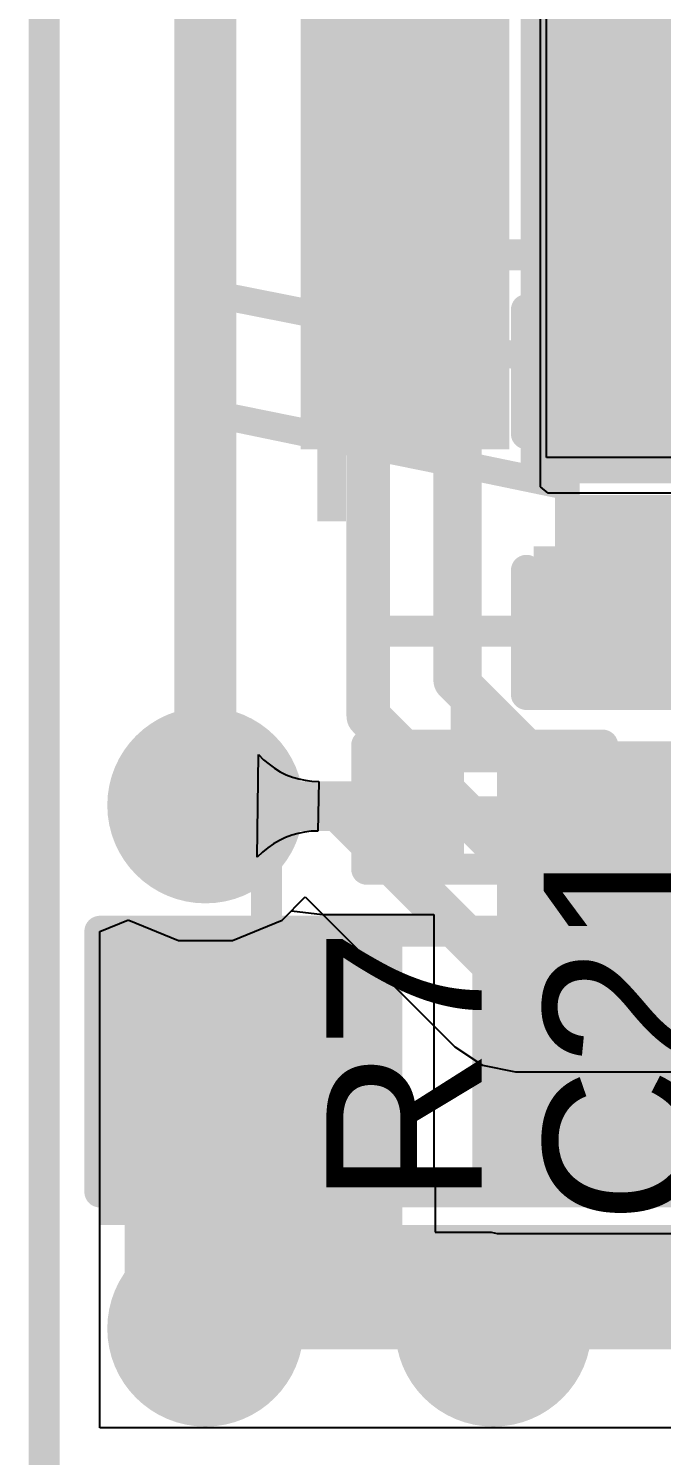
# Model space of a CAD drawing. Header units: millimetres. Extents: x -0.24 to 4.31, y 0 to 2.89.
# Drawn here: x -0.0025 to 0.0995, y 0.2135 to 0.4435 of the extents above; entities that cross this region are included whole.
import ezdxf

# ---------------------------------------------------------------- set-up
doc = ezdxf.new("R2010")
doc.units = ezdxf.units.MM
doc.header["$MEASUREMENT"] = 0
for name, color, linetype in [('BottomLayer', 5, 'Continuous'), ('BottomOverlay', 54, 'Continuous'), ('BottomPaste', 16, 'Continuous'), ('BottomSolder', 6, 'Continuous'), ('Mechanical2', 216, 'Continuous'), ('TopLayer', 1, 'Continuous'), ('TopOverlay', 2, 'Continuous'), ('TopPaste', 8, 'Continuous'), ('TopSolder', 216, 'Continuous'), ('ViaHoleLayer', 16, 'Continuous')]:
    doc.layers.add(name, color=color, linetype=linetype)
doc.styles.add('Arial', font='', dxfattribs={"height": 0.2})
doc.styles.get('Arial').set_extended_font_data('Arial')

# ---------------------------------------------------------------- blocks, each defined once
blk = doc.blocks.new('QFNWB_56__7_7__B_29')
at = {"layer": 'BottomLayer'}
for points in [[(-0.10669, 0.12205), (-0.10669, 0.14764), (-0.09803, 0.14764), (-0.09803, 0.12205)], [(-0.09094, 0.12205), (-0.09094, 0.14764), (-0.08228, 0.14764), (-0.08228, 0.12205)], [(-0.0752, 0.12205), (-0.0752, 0.14764), (-0.06654, 0.14764), (-0.06654, 0.12205)], [(-0.05945, 0.12205), (-0.05945, 0.14764), (-0.05079, 0.14764), (-0.05079, 0.12205)], [(-0.0437, 0.12205), (-0.0437, 0.14764), (-0.03504, 0.14764), (-0.03504, 0.12205)], [(0.1122, 0.1122), (0.1122, -0.1122), (-0.1122, -0.1122), (-0.1122, 0.1122)], [(-0.14764, 0.10669), (-0.12205, 0.10669), (-0.12205, 0.09803), (-0.14764, 0.09803)]]:
    blk.add_hatch(color=5, dxfattribs=at).paths.add_polyline_path(points)
at = {"layer": 'BottomPaste'}
for points in [[(-0.10669, 0.12205), (-0.10669, 0.14764), (-0.09803, 0.14764), (-0.09803, 0.12205)], [(-0.09094, 0.12205), (-0.09094, 0.14764), (-0.08228, 0.14764), (-0.08228, 0.12205)], [(-0.0752, 0.12205), (-0.0752, 0.14764), (-0.06654, 0.14764), (-0.06654, 0.12205)], [(-0.05945, 0.12205), (-0.05945, 0.14764), (-0.05079, 0.14764), (-0.05079, 0.12205)], [(-0.0437, 0.12205), (-0.0437, 0.14764), (-0.03504, 0.14764), (-0.03504, 0.12205)], [(0.1122, 0.1122), (0.1122, -0.1122), (-0.1122, -0.1122), (-0.1122, 0.1122)], [(-0.14764, 0.10669), (-0.12205, 0.10669), (-0.12205, 0.09803), (-0.14764, 0.09803)]]:
    blk.add_hatch(color=16, dxfattribs=at).paths.add_polyline_path(points)
at = {"layer": 'BottomSolder'}
for points in [[(-0.11069, 0.11805), (-0.11069, 0.15164), (-0.09403, 0.15164), (-0.09403, 0.11805)], [(-0.09494, 0.11805), (-0.09494, 0.15164), (-0.07828, 0.15164), (-0.07828, 0.11805)], [(-0.0792, 0.11805), (-0.0792, 0.15164), (-0.06254, 0.15164), (-0.06254, 0.11805)], [(-0.06345, 0.11805), (-0.06345, 0.15164), (-0.04679, 0.15164), (-0.04679, 0.11805)], [(-0.0477, 0.11805), (-0.0477, 0.15164), (-0.03104, 0.15164), (-0.03104, 0.11805)], [(0.1162, 0.1162), (0.1162, -0.1162), (-0.1162, -0.1162), (-0.1162, 0.1162)], [(-0.15164, 0.11069), (-0.11805, 0.11069), (-0.11805, 0.09403), (-0.15164, 0.09403)], [(-0.15164, 0.09494), (-0.11805, 0.09494), (-0.11805, 0.07828), (-0.15164, 0.07828)]]:
    blk.add_hatch(color=6, dxfattribs=at).paths.add_polyline_path(points)
at = {"layer": 'BottomOverlay', "const_width": 0.005}
for points in [[(-0.14, 0.14), (-0.115, 0.14)], [(-0.14, 0.14), (-0.14, 0.116)]]:
    blk.add_lwpolyline(points, dxfattribs=at)
at = {"layer": 'BottomOverlay', "const_width": 0.0025}
for points in [[(-0.14125, 0.14, 1), (-0.13875, 0.14, 1)], [(-0.14125, 0.14, 1), (-0.13875, 0.14, 1)], [(-0.11625, 0.14, 1), (-0.11375, 0.14, 1)], [(-0.14125, 0.116, 1), (-0.13875, 0.116, 1)]]:
    blk.add_lwpolyline(points, format="xyb", close=True, dxfattribs=at)
blk = doc.blocks.new('R___0603_B_45')
at = {"layer": 'BottomLayer'}
for points in [[(-0.045, -0.0175), (-0.045, 0.0175), (-0.015, 0.0175), (-0.015, -0.0175)], [(0.015, -0.0175), (0.015, 0.0175), (0.045, 0.0175), (0.045, -0.0175)]]:
    blk.add_hatch(color=5, dxfattribs=at).paths.add_polyline_path(points)
at = {"layer": 'BottomPaste'}
for points in [[(-0.045, -0.0175), (-0.045, 0.0175), (-0.015, 0.0175), (-0.015, -0.0175)], [(0.015, -0.0175), (0.015, 0.0175), (0.045, 0.0175), (0.045, -0.0175)]]:
    blk.add_hatch(color=16, dxfattribs=at).paths.add_polyline_path(points)
at = {"layer": 'BottomSolder'}
for points in [[(-0.049, -0.0215), (-0.049, 0.0215), (-0.011, 0.0215), (-0.011, -0.0215)], [(0.011, -0.0215), (0.011, 0.0215), (0.049, 0.0215), (0.049, -0.0215)]]:
    blk.add_hatch(color=6, dxfattribs=at).paths.add_polyline_path(points)
at = {"layer": 'BottomOverlay', "const_width": 0.005}
for points in [[(-0.049, -0.021), (-0.049, 0.021)], [(-0.049, 0.021), (0.049, 0.021)], [(0.049, -0.021), (0.049, 0.021)], [(-0.049, -0.021), (0.049, -0.021)]]:
    blk.add_lwpolyline(points, dxfattribs=at)
at = {"layer": 'BottomOverlay', "const_width": 0.0025}
for points in [[(-0.05025, 0.021, 1), (-0.04775, 0.021, 1)], [(-0.05025, 0.021, 1), (-0.04775, 0.021, 1)], [(0.04775, 0.021, 1), (0.05025, 0.021, 1)], [(0.04775, 0.021, 1), (0.05025, 0.021, 1)], [(-0.05025, -0.021, 1), (-0.04775, -0.021, 1)], [(-0.05025, -0.021, 1), (-0.04775, -0.021, 1)], [(0.04775, -0.021, 1), (0.05025, -0.021, 1)], [(0.04775, -0.021, 1), (0.05025, -0.021, 1)]]:
    blk.add_lwpolyline(points, format="xyb", close=True, dxfattribs=at)
blk = doc.blocks.new('R___0201_B_46')
at = {"layer": 'BottomLayer'}
for points in [[(-0.01614, 0.00728), (-0.00551, 0.00728), (-0.00551, -0.00728), (-0.01614, -0.00728)], [(0.00551, 0.00728), (0.01614, 0.00728), (0.01614, -0.00728), (0.00551, -0.00728)]]:
    blk.add_hatch(color=5, dxfattribs=at).paths.add_polyline_path(points)
at = {"layer": 'BottomPaste'}
for points in [[(-0.01614, 0.00728), (-0.00551, 0.00728), (-0.00551, -0.00728), (-0.01614, -0.00728)], [(0.00551, 0.00728), (0.01614, 0.00728), (0.01614, -0.00728), (0.00551, -0.00728)]]:
    blk.add_hatch(color=16, dxfattribs=at).paths.add_polyline_path(points)
at = {"layer": 'BottomSolder'}
for points in [[(-0.01831, 0.00945), (-0.00335, 0.00945), (-0.00335, -0.00945), (-0.01831, -0.00945)], [(0.00335, 0.00945), (0.01831, 0.00945), (0.01831, -0.00945), (0.00335, -0.00945)]]:
    blk.add_hatch(color=6, dxfattribs=at).paths.add_polyline_path(points)
at = {"layer": 'BottomOverlay', "const_width": 0.005}
for points in [[(-0.019, -0.01), (-0.019, 0.01)], [(-0.019, 0.01), (0.019, 0.01)], [(0.019, -0.01), (0.019, 0.01)], [(-0.019, -0.01), (0.019, -0.01)]]:
    blk.add_lwpolyline(points, dxfattribs=at)
at = {"layer": 'BottomOverlay', "const_width": 0.0025}
for points in [[(-0.02025, 0.01, 1), (-0.01775, 0.01, 1)], [(-0.02025, 0.01, 1), (-0.01775, 0.01, 1)], [(0.01775, 0.01, 1), (0.02025, 0.01, 1)], [(0.01775, 0.01, 1), (0.02025, 0.01, 1)], [(-0.02025, -0.01, 1), (-0.01775, -0.01, 1)], [(-0.02025, -0.01, 1), (-0.01775, -0.01, 1)], [(0.01775, -0.01, 1), (0.02025, -0.01, 1)], [(0.01775, -0.01, 1), (0.02025, -0.01, 1)]]:
    blk.add_lwpolyline(points, format="xyb", close=True, dxfattribs=at)
blk = doc.blocks.new('C___0402_69')
at = {"layer": 'TopLayer'}
for points in [[(-0.0275, -0.0125), (-0.0275, 0.0125), (-0.0095, 0.0125), (-0.0095, -0.0125)], [(0.0095, -0.0125), (0.0095, 0.0125), (0.0275, 0.0125), (0.0275, -0.0125)]]:
    blk.add_hatch(color=1, dxfattribs=at).paths.add_polyline_path(points)
at = {"layer": 'TopPaste'}
for points in [[(-0.0275, -0.0125), (-0.0275, 0.0125), (-0.0095, 0.0125), (-0.0095, -0.0125)], [(0.0095, -0.0125), (0.0095, 0.0125), (0.0275, 0.0125), (0.0275, -0.0125)]]:
    blk.add_hatch(color=8, dxfattribs=at).paths.add_polyline_path(points)
at = {"layer": 'TopSolder'}
for points in [[(-0.02986, -0.01486), (-0.02986, 0.01486), (-0.00714, 0.01486), (-0.00714, -0.01486)], [(0.00714, -0.01486), (0.00714, 0.01486), (0.02986, 0.01486), (0.02986, -0.01486)]]:
    blk.add_hatch(color=216, dxfattribs=at).paths.add_polyline_path(points)
at = {"layer": 'TopOverlay', "const_width": 0.005}
for points in [[(-0.011, 0.016), (-0.031, 0.016)], [(-0.031, -0.016), (-0.031, 0.016)], [(0.031, 0.016), (0.011, 0.016)], [(0.031, -0.016), (0.031, 0.016)], [(-0.011, -0.016), (-0.031, -0.016)], [(0.031, -0.016), (0.011, -0.016)]]:
    blk.add_lwpolyline(points, dxfattribs=at)
at = {"layer": 'TopOverlay', "const_width": 0.0025}
for points in [[(-0.03225, 0.016, 1), (-0.02975, 0.016, 1)], [(-0.03225, 0.016, 1), (-0.02975, 0.016, 1)], [(-0.01225, 0.016, 1), (-0.00975, 0.016, 1)], [(0.00975, 0.016, 1), (0.01225, 0.016, 1)], [(0.02975, 0.016, 1), (0.03225, 0.016, 1)], [(0.02975, 0.016, 1), (0.03225, 0.016, 1)], [(-0.03225, -0.016, 1), (-0.02975, -0.016, 1)], [(-0.03225, -0.016, 1), (-0.02975, -0.016, 1)], [(-0.01225, -0.016, 1), (-0.00975, -0.016, 1)], [(0.00975, -0.016, 1), (0.01225, -0.016, 1)], [(0.02975, -0.016, 1), (0.03225, -0.016, 1)], [(0.02975, -0.016, 1), (0.03225, -0.016, 1)]]:
    blk.add_lwpolyline(points, format="xyb", close=True, dxfattribs=at)

msp = doc.modelspace()

# ---------------------------------------------------------------- hatches: boundary and pattern name
at = {"layer": 'BottomLayer'}
h = msp.add_hatch(color=5, dxfattribs=at)
edge = h.paths.add_edge_path()
edge.add_arc((0.026, 0.31831), 0.01181, 0, 360)
for points in [[(0.073, 0.2595), (0.12647, 0.2595), (0.12647, 0.32528), (0.073, 0.32528)], [(0.08251, 0.279), (0.09314, 0.279), (0.09314, 0.32528), (0.08251, 0.32528)], [(0.00903, 0.25069), (0.05771, 0.25069), (0.05771, 0.2965), (0.00903, 0.2965)], [(0.013, 0.23063), (0.15363, 0.23063), (0.15363, 0.25069), (0.013, 0.25069)]]:
    msp.add_hatch(color=5, dxfattribs=at).paths.add_polyline_path(points)
h = msp.add_hatch(color=5, dxfattribs=at)
edge = h.paths.add_edge_path()
edge.add_arc((0.026, 0.234), 0.01181, 0, 360)
h = msp.add_hatch(color=5, dxfattribs=at)
edge = h.paths.add_edge_path()
edge.add_arc((0.0724, 0.234), 0.01181, 0, 360)
at = {"layer": 'BottomSolder'}
h = msp.add_hatch(color=6, dxfattribs=at)
edge = h.paths.add_edge_path()
edge.add_arc((0.026, 0.31831), 0.01581, 0, 360)
h = msp.add_hatch(color=6, dxfattribs=at)
edge = h.paths.add_edge_path()
edge.add_arc((0.026, 0.234), 0.01581, 0, 360)
h = msp.add_hatch(color=6, dxfattribs=at)
edge = h.paths.add_edge_path()
edge.add_arc((0.0724, 0.234), 0.01581, 0, 360)
at = {"layer": 'TopLayer'}
for points in [[(0.08123, 0.37022), (0.15592, 0.37022), (0.15592, 0.40166), (0.08123, 0.40166)], [(0.08123, 0.33966), (0.26487, 0.33966), (0.26487, 0.35841), (0.08123, 0.35841)]]:
    msp.add_hatch(color=1, dxfattribs=at).paths.add_polyline_path(points)
h = msp.add_hatch(color=1, dxfattribs=at)
edge = h.paths.add_edge_path()
edge.add_arc((0.026, 0.31831), 0.01181, 0, 360)
h = msp.add_hatch(color=1, dxfattribs=at)
edge = h.paths.add_edge_path()
edge.add_arc((0.026, 0.234), 0.01181, 0, 360)
h = msp.add_hatch(color=1, dxfattribs=at)
edge = h.paths.add_edge_path()
edge.add_arc((0.0724, 0.234), 0.01181, 0, 360)
at = {"layer": 'TopSolder'}
h = msp.add_hatch(color=216, dxfattribs=at)
edge = h.paths.add_edge_path()
edge.add_arc((0.026, 0.31831), 0.01581, 0, 360)
h = msp.add_hatch(color=216, dxfattribs=at)
edge = h.paths.add_edge_path()
edge.add_arc((0.026, 0.234), 0.01581, 0, 360)
h = msp.add_hatch(color=216, dxfattribs=at)
edge = h.paths.add_edge_path()
edge.add_arc((0.0724, 0.234), 0.01581, 0, 360)
at = {"layer": 'ViaHoleLayer'}
h = msp.add_hatch(color=16, dxfattribs=at)
edge = h.paths.add_edge_path()
edge.add_arc((0.026, 0.31831), 0.00591, 0, 360)
h = msp.add_hatch(color=16, dxfattribs=at)
edge = h.paths.add_edge_path()
edge.add_arc((0.026, 0.234), 0.00591, 0, 360)
h = msp.add_hatch(color=16, dxfattribs=at)
edge = h.paths.add_edge_path()
edge.add_arc((0.0724, 0.234), 0.00591, 0, 360)

# ---------------------------------------------------------------- linework, layer by layer
at = {"layer": 'BottomLayer'}
for p, q in [((0.08095, 0.43266), (0.08095, 0.44841)), ((0.08095, 0.41691), (0.08095, 0.43266)), ((0.08095, 0.40117), (0.08095, 0.41691)), ((0.08095, 0.38542), (0.08095, 0.40117)), ((0.08095, 0.37432), (0.08095, 0.38542)), ((0.11682, 0.37432), (0.08095, 0.37432)), ((0.03433, 0.30993), (0.03454, 0.32647)), ((0.03454, 0.32647), (0.03538, 0.32565)), ((0.03538, 0.32565), (0.03625, 0.32491)), ((0.03625, 0.32491), (0.03715, 0.32427)), ((0.03715, 0.32427), (0.03807, 0.32371)), ((0.03807, 0.32371), (0.03903, 0.32323)), ((0.03903, 0.32323), (0.04001, 0.32285)), ((0.04001, 0.32285), (0.04103, 0.32254)), ((0.04103, 0.32254), (0.04208, 0.32233)), ((0.04208, 0.32233), (0.04315, 0.3222)), ((0.04315, 0.3222), (0.04425, 0.32216)), ((0.04425, 0.32216), (0.04414, 0.31416)), ((0.0389, 0.3131), (0.03794, 0.31264)), ((0.0399, 0.31348), (0.0389, 0.3131)), ((0.04092, 0.31378), (0.0399, 0.31348)), ((0.04197, 0.31399), (0.04092, 0.31378)), ((0.04304, 0.31411), (0.04197, 0.31399)), ((0.04414, 0.31416), (0.04304, 0.31411)), ((0.03519, 0.31074), (0.03433, 0.30993)), ((0.03608, 0.31145), (0.03519, 0.31074)), ((0.03699, 0.31209), (0.03608, 0.31145)), ((0.03794, 0.31264), (0.03699, 0.31209)), ((0.03835, 0.29982), (0.03986, 0.30132)), ((0.03986, 0.30132), (0.04486, 0.30072)), ((0.00897, 0.29796), (0.01359, 0.29987)), ((0.01359, 0.29987), (0.01365, 0.29982)), ((0.01365, 0.29982), (0.02166, 0.2965)), ((0.03034, 0.2965), (0.03835, 0.29982)), ((0.04486, 0.30072), (0.04486, 0.30072)), ((0.04486, 0.30072), (0.0628, 0.30072)), ((0.0628, 0.30072), (0.0628, 0.2595)), ((0.00897, 0.218), (0.00897, 0.29796)), ((0.02166, 0.2965), (0.03034, 0.2965)), ((0.0628, 0.2595), (0.063, 0.25852)), ((0.063, 0.25852), (0.063, 0.2495)), ((0.063, 0.2495), (0.07202, 0.2495)), ((0.07202, 0.2495), (0.073, 0.2493)), ((0.073, 0.2493), (0.12647, 0.2493)), ((0.27937, 0.218), (0.00897, 0.218))]:
    msp.add_line(p, q, dxfattribs=at)
for points, const_width in [([(0.026, 0.31831), (0.026, 0.4626)], 0.01), ([(0.02711, 0.31816), (0.06002, 0.31816)], 0.008), ([(0.08783, 0.318), (0.08814, 0.31769)], 0.005)]:
    msp.add_lwpolyline(points, dxfattribs=dict(at, const_width=const_width))
for points, const_width in [([(0.0235, 0.31831, 1), (0.0285, 0.31831, 1)], 0.005), ([(0.02511, 0.31816, 1), (0.02911, 0.31816, 1)], 0.004), ([(0.05802, 0.31816, 1), (0.06202, 0.31816, 1)], 0.004), ([(0.08658, 0.318, 1), (0.08908, 0.318, 1)], 0.0025), ([(0.08689, 0.31769, 1), (0.08939, 0.31769, 1)], 0.0025)]:
    msp.add_lwpolyline(points, format="xyb", close=True, dxfattribs=dict(at, const_width=const_width))
at = {"layer": 'Mechanical2', "const_width": 0.005}
msp.add_lwpolyline([(0, 0), (0, 1.37795)], dxfattribs=at)
at = {"layer": 'TopLayer'}
for p, q in [((0.08, 0.36962), (0.08, 0.58705)), ((0.08123, 0.36861), (0.08, 0.36962)), ((0.22318, 0.36861), (0.08123, 0.36861)), ((0.03835, 0.29982), (0.04208, 0.30354)), ((0.04208, 0.30354), (0.06621, 0.27941)), ((0.00897, 0.29796), (0.01359, 0.29987)), ((0.01359, 0.29987), (0.01365, 0.29982)), ((0.01365, 0.29982), (0.02166, 0.2965)), ((0.03034, 0.2965), (0.03835, 0.29982)), ((0.00897, 0.218), (0.00897, 0.29796)), ((0.02166, 0.2965), (0.03034, 0.2965)), ((0.06621, 0.27941), (0.06621, 0.27941)), ((0.06621, 0.27941), (0.07067, 0.27643)), ((0.07067, 0.27643), (0.07594, 0.27538)), ((0.07594, 0.27538), (0.07594, 0.27538)), ((0.07594, 0.27538), (0.11224, 0.27538)), ((1.19086, 0.218), (0.00897, 0.218))]:
    msp.add_line(p, q, dxfattribs=at)
at = {"layer": 'TopLayer', "const_width": 0.007}
for points in [[(0.05223, 0.33265), (0.05223, 0.59892)], [(0.06624, 0.33845), (0.06624, 0.59275)], [(0.06624, 0.33845), (0.087, 0.31769)], [(0.05223, 0.33265), (0.08174, 0.30314)], [(0.026, 0.31831), (0.02607, 0.31824)], [(0.02607, 0.31824), (0.04684, 0.31824)], [(0.04684, 0.31824), (0.07594, 0.28914)], [(0.087, 0.31769), (0.19354, 0.31769)], [(0.08174, 0.30314), (0.12392, 0.30314)], [(0.07594, 0.28914), (0.11794, 0.28914)]]:
    msp.add_lwpolyline(points, dxfattribs=at)
at = {"layer": 'TopLayer', "const_width": 0.0035}
for points in [[(0.06449, 0.33845, 1), (0.06799, 0.33845, 1)], [(0.06449, 0.33845, 1), (0.06799, 0.33845, 1)], [(0.05049, 0.33265, 1), (0.05398, 0.33265, 1)], [(0.05049, 0.33265, 1), (0.05398, 0.33265, 1)], [(0.02425, 0.31831, 1), (0.02775, 0.31831, 1)], [(0.02432, 0.31824, 1), (0.02782, 0.31824, 1)], [(0.02432, 0.31824, 1), (0.02782, 0.31824, 1)], [(0.04509, 0.31824, 1), (0.04859, 0.31824, 1)], [(0.04509, 0.31824, 1), (0.04859, 0.31824, 1)], [(0.08525, 0.31769, 1), (0.08875, 0.31769, 1)], [(0.08525, 0.31769, 1), (0.08875, 0.31769, 1)], [(0.07999, 0.30314, 1), (0.08349, 0.30314, 1)], [(0.07999, 0.30314, 1), (0.08349, 0.30314, 1)], [(0.07419, 0.28914, 1), (0.07769, 0.28914, 1)], [(0.07419, 0.28914, 1), (0.07769, 0.28914, 1)]]:
    msp.add_lwpolyline(points, format="xyb", close=True, dxfattribs=at)
at = {"layer": 'TopOverlay', "const_width": 0.005}
for points in [[(0.068, 0.407), (0.16924, 0.407)], [(0.068, 0.32611), (0.068, 0.407)], [(0.068, 0.32611), (0.16924, 0.32611)], [(0.03582, 0.31723), (0.11543, 0.31723)], [(0.03582, 0.24372), (0.03582, 0.31723)], [(0.03582, 0.24372), (0.11543, 0.24372)]]:
    msp.add_lwpolyline(points, dxfattribs=at)
at = {"layer": 'TopOverlay', "const_width": 0.0025}
for points in [[(0.06675, 0.407, 1), (0.06925, 0.407, 1)], [(0.06675, 0.407, 1), (0.06925, 0.407, 1)], [(0.06675, 0.32611, 1), (0.06925, 0.32611, 1)], [(0.06675, 0.32611, 1), (0.06925, 0.32611, 1)], [(0.03457, 0.31723, 1), (0.03707, 0.31723, 1)], [(0.03457, 0.31723, 1), (0.03707, 0.31723, 1)], [(0.03457, 0.24372, 1), (0.03707, 0.24372, 1)], [(0.03457, 0.24372, 1), (0.03707, 0.24372, 1)]]:
    msp.add_lwpolyline(points, format="xyb", close=True, dxfattribs=at)

# ---------------------------------------------------------------- block references
for name, p, rotation in [('QFNWB_56__7_7__B_29', (0.193, 0.48636), 90), ('C___0402_69', (0.09373, 0.36716), 270)]:
    msp.add_blockref(name, p, dxfattribs=dict(rotation=rotation))
for name, p in [('R___0201_B_46', (0.071, 0.318)), ('R___0603_B_45', (0.058, 0.277))]:
    msp.add_blockref(name, p)

# ---------------------------------------------------------------- texts
at = {"layer": 'TopOverlay', "style": 'Arial'}
for s, height, rotation, p in [('#', 0.06, 270, (0.02667, 0.40819)), ('C21', 0.025, 90, (0.1055, 0.25084)), ('R7', 0.025, 90, (0.07049, 0.25386))]:
    msp.add_text(s, height=height, rotation=rotation, dxfattribs=at).set_placement(p)

doc.saveas('drawing.dxf')
